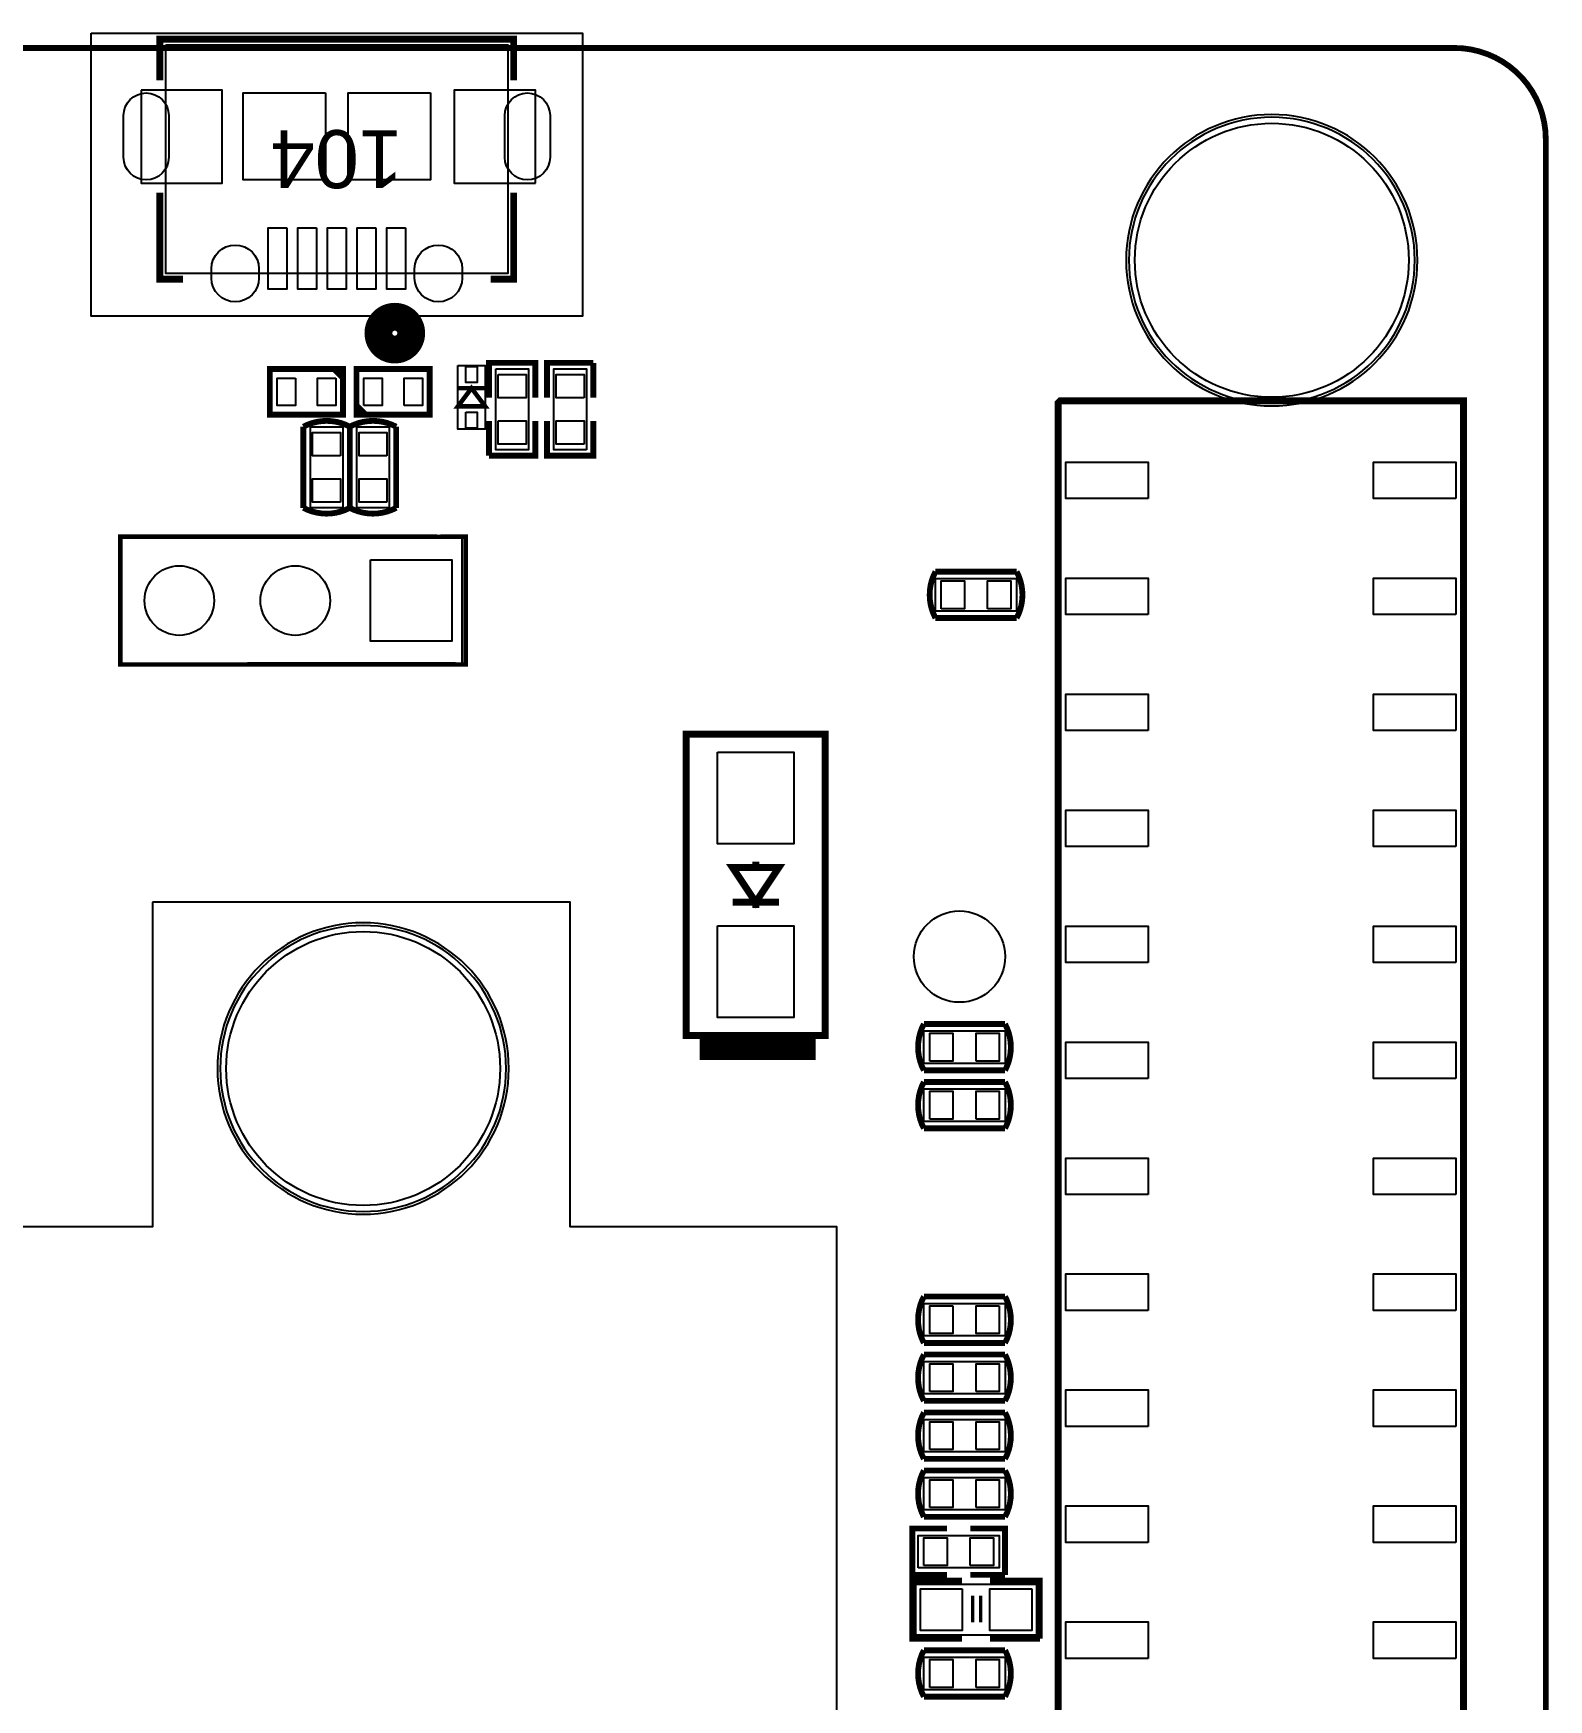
# Model space of a CAD drawing. Extents: x -67 to 6, y -17 to 84.
# Drawn here: x -27.12 to 6.06, y 26.48 to 62.97 of the extents above; entities that cross this region are included whole.
import ezdxf
from ezdxf.enums import TextEntityAlignment as Align

# ---------------------------------------------------------------- set-up
doc = ezdxf.new("R2010")
doc.units = 0
doc.header["$MEASUREMENT"] = 0
doc.layers.add('PIN_TOP', color=80, linetype='CONTINUOUS')

msp = doc.modelspace()

# ---------------------------------------------------------------- linework, layer by layer
at = {"layer": 'PIN_TOP', "color": 0}
for points in [[(-25.858978, 62.970156), (-15.094458, 62.970156), (-15.094458, 56.772556), (-25.858978, 56.772556)], [(-24.223218, 62.716156), (-16.730218, 62.716156), (-16.730218, 57.712356), (-24.223218, 57.712356)], [(-24.765, 61.722), (-24.765, 59.69), (-22.987, 59.69), (-22.987, 61.722)], [(-16.129, 59.69), (-16.129, 61.722), (-17.907, 61.722), (-17.907, 59.69)], [(-20.725384, 61.664596), (-20.725384, 59.759596), (-22.528784, 59.759596), (-22.528784, 61.664596)], [(-18.425414, 61.664596), (-18.425414, 59.759596), (-20.228814, 59.759596), (-20.228814, 61.664596)], [(-21.573744, 58.7121), (-21.573744, 57.3659), (-21.980144, 57.3659), (-21.980144, 58.7121)], [(-20.923758, 58.7121), (-20.923758, 57.3659), (-21.330158, 57.3659), (-21.330158, 58.7121)], [(-20.273772, 58.7121), (-20.273772, 57.3659), (-20.680172, 57.3659), (-20.680172, 58.7121)], [(-19.623786, 58.7121), (-19.623786, 57.3659), (-20.030186, 57.3659), (-20.030186, 58.7121)], [(-18.9738, 58.7121), (-18.9738, 57.3659), (-19.3802, 57.3659), (-19.3802, 58.7121)], [(-20.342098, 54.617899), (-20.342098, 55.618101), (-21.942298, 55.618101), (-21.942298, 54.617899)], [(-20.043902, 55.618101), (-20.043902, 54.617899), (-18.443702, 54.617899), (-18.443702, 55.618101)], [(-17.825999, 55.699), (-17.226001, 55.699), (-17.226001, 54.299002), (-17.825999, 54.299002)], [(-17.651006, 55.674006), (-17.400994, 55.674006), (-17.400994, 55.323994), (-17.651006, 55.323994)], [(-16.9926, 55.626), (-16.2814, 55.626), (-16.2814, 53.848), (-16.9926, 53.848)], [(-16.9418, 55.499), (-16.3322, 55.499), (-16.3322, 54.991), (-16.9418, 54.991)], [(-15.0114, 53.848), (-15.7226, 53.848), (-15.7226, 55.626), (-15.0114, 55.626)], [(-15.0622, 54.991), (-15.6718, 54.991), (-15.6718, 55.499), (-15.0622, 55.499)], [(-21.383396, 55.417999), (-21.383396, 54.818001), (-21.783396, 54.818001), (-21.783396, 55.417999)], [(-20.501, 55.417999), (-20.501, 54.818001), (-20.901, 54.818001), (-20.901, 55.417999)], [(-19.885, 54.818001), (-19.885, 55.417999), (-19.485, 55.417999), (-19.485, 54.818001)], [(-19.002604, 54.818001), (-19.002604, 55.417999), (-18.602604, 55.417999), (-18.602604, 54.818001)], [(-4.63997, 3.180004), (4.160012, 3.180004), (4.160012, 54.880002), (-4.63997, 54.880002)], [(-17.651006, 54.674008), (-17.400994, 54.674008), (-17.400994, 54.323996), (-17.651006, 54.323996)], [(-16.9418, 54.483), (-16.3322, 54.483), (-16.3322, 53.975), (-16.9418, 53.975)], [(-15.0622, 53.975), (-15.6718, 53.975), (-15.6718, 54.483), (-15.0622, 54.483)], [(-20.3454, 52.578), (-21.0566, 52.578), (-21.0566, 54.356), (-20.3454, 54.356)], [(-20.3962, 53.721), (-21.0058, 53.721), (-21.0058, 54.229), (-20.3962, 54.229)], [(-19.3294, 52.578), (-20.0406, 52.578), (-20.0406, 54.356), (-19.3294, 54.356)], [(-19.3802, 53.721), (-19.9898, 53.721), (-19.9898, 54.229), (-19.3802, 54.229)], [(-2.709977, 52.780006), (-4.509973, 52.780006), (-4.509973, 53.580005), (-2.709977, 53.580005)], [(4.030015, 52.780006), (2.230018, 52.780006), (2.230018, 53.580005), (4.030015, 53.580005)], [(-20.3962, 52.705), (-21.0058, 52.705), (-21.0058, 53.213), (-20.3962, 53.213)], [(-19.3802, 52.705), (-19.9898, 52.705), (-19.9898, 53.213), (-19.3802, 53.213)], [(-25.196546, 51.944524), (-25.196546, 49.147476), (-17.729454, 49.147476), (-17.729454, 51.944524)], [(-19.735546, 51.436524), (-17.957546, 51.436524), (-17.957546, 49.658524), (-19.735546, 49.658524)], [(-7.366, 50.3174), (-7.366, 51.0286), (-5.588, 51.0286), (-5.588, 50.3174)], [(-7.239, 50.3682), (-7.239, 50.9778), (-6.731, 50.9778), (-6.731, 50.3682)], [(-6.223, 50.3682), (-6.223, 50.9778), (-5.715, 50.9778), (-5.715, 50.3682)], [(-2.709977, 50.240006), (-4.509973, 50.240006), (-4.509973, 51.040005), (-2.709977, 51.040005)], [(4.030015, 50.240006), (2.230018, 50.240006), (2.230018, 51.040005), (4.030015, 51.040005)], [(-2.709977, 47.700006), (-4.509973, 47.700006), (-4.509973, 48.500005), (-2.709977, 48.500005)], [(4.030015, 47.700006), (2.230018, 47.700006), (2.230018, 48.500005), (4.030015, 48.500005)], [(-12.827, 47.625), (-12.827, 41.021), (-9.779, 41.021), (-9.779, 47.625)], [(-12.1412, 47.226195), (-10.4648, 47.226195), (-10.4648, 45.219595), (-12.1412, 45.219595)], [(-2.709977, 45.160006), (-4.509973, 45.160006), (-4.509973, 45.960005), (-2.709977, 45.960005)], [(4.030015, 45.160006), (2.230018, 45.160006), (2.230018, 45.960005), (4.030015, 45.960005)], [(-24.511, 43.942), (-24.511, 36.83), (-30.226, 36.83), (-30.226, 14.732), (-24.511, 14.732), (-24.511, 7.493), (-15.367, 7.493), (-15.367, 14.732), (-9.525, 14.732), (-9.525, 36.83), (-15.367, 36.83), (-15.367, 43.942)], [(-12.1412, 43.426405), (-10.4648, 43.426405), (-10.4648, 41.419805), (-12.1412, 41.419805)], [(-2.709977, 42.620006), (-4.509973, 42.620006), (-4.509973, 43.420005), (-2.709977, 43.420005)], [(4.030015, 42.620006), (2.230018, 42.620006), (2.230018, 43.420005), (4.030015, 43.420005)], [(-7.62, 40.4114), (-7.62, 41.1226), (-5.842, 41.1226), (-5.842, 40.4114)], [(-7.493, 40.4622), (-7.493, 41.0718), (-6.985, 41.0718), (-6.985, 40.4622)], [(-6.477, 40.4622), (-6.477, 41.0718), (-5.969, 41.0718), (-5.969, 40.4622)], [(-2.709977, 40.080006), (-4.509973, 40.080006), (-4.509973, 40.880005), (-2.709977, 40.880005)], [(4.030015, 40.080006), (2.230018, 40.080006), (2.230018, 40.880005), (4.030015, 40.880005)], [(-7.62, 39.1414), (-7.62, 39.8526), (-5.842, 39.8526), (-5.842, 39.1414)], [(-7.493, 39.1922), (-7.493, 39.8018), (-6.985, 39.8018), (-6.985, 39.1922)], [(-6.477, 39.1922), (-6.477, 39.8018), (-5.969, 39.8018), (-5.969, 39.1922)], [(-2.709977, 37.540006), (-4.509973, 37.540006), (-4.509973, 38.340005), (-2.709977, 38.340005)], [(4.030015, 37.540006), (2.230018, 37.540006), (2.230018, 38.340005), (4.030015, 38.340005)], [(-2.709977, 35.000006), (-4.509973, 35.000006), (-4.509973, 35.800005), (-2.709977, 35.800005)], [(4.030015, 35.000006), (2.230018, 35.000006), (2.230018, 35.800005), (4.030015, 35.800005)], [(-5.842, 35.1536), (-5.842, 34.4424), (-7.62, 34.4424), (-7.62, 35.1536)], [(-6.985, 35.1028), (-6.985, 34.4932), (-7.493, 34.4932), (-7.493, 35.1028)], [(-5.969, 35.1028), (-5.969, 34.4932), (-6.477, 34.4932), (-6.477, 35.1028)], [(-7.62, 33.1724), (-7.62, 33.8836), (-5.842, 33.8836), (-5.842, 33.1724)], [(-7.493, 33.2232), (-7.493, 33.8328), (-6.985, 33.8328), (-6.985, 33.2232)], [(-6.477, 33.2232), (-6.477, 33.8328), (-5.969, 33.8328), (-5.969, 33.2232)], [(-2.709977, 32.460006), (-4.509973, 32.460006), (-4.509973, 33.260005), (-2.709977, 33.260005)], [(4.030015, 32.460006), (2.230018, 32.460006), (2.230018, 33.260005), (4.030015, 33.260005)], [(-7.62, 31.9024), (-7.62, 32.6136), (-5.842, 32.6136), (-5.842, 31.9024)], [(-7.493, 31.9532), (-7.493, 32.5628), (-6.985, 32.5628), (-6.985, 31.9532)], [(-6.477, 31.9532), (-6.477, 32.5628), (-5.969, 32.5628), (-5.969, 31.9532)], [(-7.62, 30.6324), (-7.62, 31.3436), (-5.842, 31.3436), (-5.842, 30.6324)], [(-7.493, 30.6832), (-7.493, 31.2928), (-6.985, 31.2928), (-6.985, 30.6832)], [(-6.477, 30.6832), (-6.477, 31.2928), (-5.969, 31.2928), (-5.969, 30.6832)], [(-2.709977, 29.920006), (-4.509973, 29.920006), (-4.509973, 30.720005), (-2.709977, 30.720005)], [(4.030015, 29.920006), (2.230018, 29.920006), (2.230018, 30.720005), (4.030015, 30.720005)], [(-7.747, 29.3624), (-7.747, 30.0736), (-5.969, 30.0736), (-5.969, 29.3624)], [(-7.62, 29.4132), (-7.62, 30.0228), (-7.112, 30.0228), (-7.112, 29.4132)], [(-6.604, 29.4132), (-6.604, 30.0228), (-6.096, 30.0228), (-6.096, 29.4132)], [(-6.7818, 27.8892), (-7.7978, 27.8892), (-7.7978, 29.0068), (-5.1562, 29.0068), (-5.1562, 27.8892), (-6.4008, 27.8892)], [(-6.7818, 28.9052), (-6.7818, 27.9908), (-7.6962, 27.9908), (-7.6962, 28.9052)], [(-5.2578, 28.9052), (-5.2578, 27.9908), (-6.1722, 27.9908), (-6.1722, 28.9052)], [(-2.709977, 27.380006), (-4.509973, 27.380006), (-4.509973, 28.180005), (-2.709977, 28.180005)], [(4.030015, 27.380006), (2.230018, 27.380006), (2.230018, 28.180005), (4.030015, 28.180005)], [(-7.62, 26.6954), (-7.62, 27.4066), (-5.842, 27.4066), (-5.842, 26.6954)], [(-7.493, 26.7462), (-7.493, 27.3558), (-6.985, 27.3558), (-6.985, 26.7462)], [(-6.477, 26.7462), (-6.477, 27.3558), (-5.969, 27.3558), (-5.969, 26.7462)]]:
    msp.add_lwpolyline(points, close=True, dxfattribs=at)
for points, const_width in [([(-16.603218, 61.941456), (-16.603218, 62.843156), (-24.350218, 62.843156), (-24.350218, 61.941456)], 0.1524), ([(-48.100005, 62.649989), (3.999992, 62.649989)], 0.127), ([(6.000013, 60.649993), (6.000013, -1.35001)], 0.127), ([(-24.350218, 59.482736), (-24.350218, 57.585356), (-23.847298, 57.585356)], 0.1524), ([(-17.108678, 57.585356), (-16.603218, 57.585356), (-16.603218, 59.482736)], 0.1524), ([(-20.342098, 54.617899), (-20.342098, 55.618101), (-21.942298, 55.618101), (-21.942298, 54.617899), (-20.342098, 54.617899)], 0.127), ([(-20.342098, 55.417999), (-20.542301, 55.618101)], 0.127), ([(-20.043902, 55.618101), (-20.043902, 54.617899), (-18.443702, 54.617899), (-18.443702, 55.618101), (-20.043902, 55.618101)], 0.127), ([(-17.145, 54.991), (-17.145, 55.753), (-16.129, 55.753), (-16.129, 54.991)], 0.127), ([(-15.875, 54.991), (-15.875, 55.753), (-14.859, 55.753)], 0.127), ([(-14.859, 55.753), (-14.859, 54.991)], 0.127), ([(-17.526, 55.199001), (-17.825999, 54.799001), (-17.226001, 54.799001), (-17.526, 55.199001)], 0.1), ([(-17.226001, 55.199001), (-17.825999, 55.199001)], 0.1), ([(-20.043902, 54.818001), (-19.843699, 54.617899)], 0.127), ([(-4.679975, 54.880002), (-4.679975, 3.410001), (-4.409973, 3.139999), (4.200017, 3.139999), (4.200017, 54.920007), (-4.63997, 54.920007), (-4.679975, 54.880002)], 0.150012), ([(-21.209, 52.578), (-21.209, 54.356)], 0.127), ([(-20.193, 52.578), (-20.193, 54.356)], 0.127), ([(-20.193, 54.356), (-20.193, 52.578)], 0.127), ([(-19.177, 54.356), (-19.177, 52.578)], 0.127), ([(-16.129, 54.483), (-16.129, 53.721), (-17.145, 53.721)], 0.127), ([(-17.145, 53.721), (-17.145, 54.483)], 0.127), ([(-14.859, 54.483), (-14.859, 53.721), (-15.875, 53.721), (-15.875, 54.483)], 0.127), ([(-25.216612, 51.947572), (-25.216612, 49.147476), (-18.211546, 49.150524), (-17.656556, 49.147476), (-17.656556, 51.947572), (-18.211546, 51.944524), (-25.216612, 51.947572)], 0.100076), ([(-7.366, 51.181), (-5.588, 51.181)], 0.127), ([(-5.588, 50.165), (-7.366, 50.165)], 0.127), ([(-9.779, 47.371), (-9.779, 41.021), (-12.827, 41.021), (-12.827, 47.625), (-9.779, 47.625), (-9.779, 47.371)], 0.1524), ([(-11.303, 44.704), (-11.303, 44.831)], 0.1524), ([(-10.795, 44.704), (-11.811, 44.704), (-11.303, 43.942), (-10.795, 44.704)], 0.1524), ([(-10.795, 43.942), (-11.811, 43.942)], 0.1524), ([(-11.303, 43.942), (-11.303, 43.815)], 0.1524), ([(-7.62, 41.275), (-5.842, 41.275)], 0.127), ([(-9.989795, 40.736495), (-12.529795, 40.736495)], 0.500405), ([(-5.842, 40.259), (-7.62, 40.259)], 0.127), ([(-7.62, 40.005), (-5.842, 40.005)], 0.127), ([(-5.842, 38.989), (-7.62, 38.989)], 0.127), ([(-7.62, 35.306), (-5.842, 35.306)], 0.127), ([(-5.842, 34.29), (-7.62, 34.29)], 0.127), ([(-7.62, 34.036), (-5.842, 34.036)], 0.127), ([(-5.842, 33.02), (-7.62, 33.02)], 0.127), ([(-7.62, 32.766), (-5.842, 32.766)], 0.127), ([(-5.842, 31.75), (-7.62, 31.75)], 0.127), ([(-7.62, 31.496), (-5.842, 31.496)], 0.127), ([(-7.112, 29.21), (-7.874, 29.21), (-7.874, 30.226), (-7.112, 30.226)], 0.127), ([(-5.842, 30.48), (-7.62, 30.48)], 0.127), ([(-6.604, 30.226), (-5.842, 30.226), (-5.842, 29.21)], 0.127), ([(-5.842, 29.21), (-6.604, 29.21)], 0.127), ([(-6.7818, 27.813), (-7.874, 27.813), (-7.874, 29.083), (-6.7818, 29.083)], 0.127), ([(-6.1722, 29.083), (-5.08, 29.083), (-5.08, 27.813)], 0.127), ([(-6.5532, 28.1686), (-6.5532, 28.7528)], 0.0762), ([(-6.3754, 28.1686), (-6.3754, 28.7528)], 0.0762), ([(-5.08, 27.813), (-6.1722, 27.813)], 0.127), ([(-7.62, 27.559), (-5.842, 27.559)], 0.127), ([(-5.842, 26.543), (-7.62, 26.543)], 0.127)]:
    msp.add_lwpolyline(points, dxfattribs=dict(at, const_width=const_width))
for points, const_width in [([(6.000013, 60.649993, 0.414216), (3.999992, 62.649989)], 0.127), ([(-18.847562, 56.404256, 1), (-19.565874, 56.404256, 1), (-18.847562, 56.404256)], 0.6096), ([(-21.209, 54.356, -0.25), (-20.193, 54.356)], 0.127), ([(-20.193, 54.356, -0.25), (-19.177, 54.356)], 0.127), ([(-21.209, 52.578, 0.25), (-20.193, 52.578)], 0.127), ([(-20.193, 52.578, 0.25), (-19.177, 52.578)], 0.127), ([(-7.366, 51.181, 0.25), (-7.366, 50.165)], 0.127), ([(-5.588, 51.181, -0.25), (-5.588, 50.165)], 0.127), ([(-7.62, 41.275, 0.25), (-7.62, 40.259)], 0.127), ([(-5.842, 41.275, -0.25), (-5.842, 40.259)], 0.127), ([(-7.62, 40.005, 0.25), (-7.62, 38.989)], 0.127), ([(-5.842, 40.005, -0.25), (-5.842, 38.989)], 0.127), ([(-7.62, 34.29, -0.25), (-7.62, 35.306)], 0.127), ([(-5.842, 34.29, 0.25), (-5.842, 35.306)], 0.127), ([(-7.62, 34.036, 0.25), (-7.62, 33.02)], 0.127), ([(-5.842, 34.036, -0.25), (-5.842, 33.02)], 0.127), ([(-7.62, 32.766, 0.25), (-7.62, 31.75)], 0.127), ([(-5.842, 32.766, -0.25), (-5.842, 31.75)], 0.127), ([(-7.62, 31.496, 0.25), (-7.62, 30.48)], 0.127), ([(-5.842, 31.496, -0.25), (-5.842, 30.48)], 0.127), ([(-7.62, 27.559, 0.25), (-7.62, 26.543)], 0.127), ([(-5.842, 27.559, -0.25), (-5.842, 26.543)], 0.127)]:
    msp.add_lwpolyline(points, format="xyb", dxfattribs=dict(at, const_width=const_width))
for points in [[(-25.14727, 60.254896), (-25.14727, 61.169296, -1), (-24.15667, 61.169296), (-24.15667, 60.254896, -1)], [(-16.797274, 60.254896), (-16.797274, 61.169296, -1), (-15.806674, 61.169296), (-15.806674, 60.254896, -1)], [(3.191002, 57.999986, 1), (-3.191002, 57.999986, 1)], [(-23.222712, 57.610502), (-23.222712, 57.813702, -1), (-22.181312, 57.813702), (-22.181312, 57.610502, -1)], [(-18.772632, 57.610502), (-18.772632, 57.813702, -1), (-17.731232, 57.813702), (-17.731232, 57.610502, -1)], [(-16.708984, 40.299996, 1), (-23.090988, 40.299996, 1)]]:
    msp.add_lwpolyline(points, format="xyb", close=True, dxfattribs=at)
for points in [[(3.130575, 57.999986, 1), (-3.130575, 57.999986, 1), (3.130575, 57.999986)], [(-16.76941, 40.299996, 1), (-23.030561, 40.299996, 1), (-16.76941, 40.299996)]]:
    msp.add_lwpolyline(points, format="xyb", dxfattribs=at)
for centre, radius in [((0, 57.999986), 2.999753), ((-23.926546, 50.547524), 0.762), ((-21.386546, 50.547524), 0.762), ((-6.839991, 42.750003), 0.999998), ((-19.899986, 40.299996), 2.999753)]:
    msp.add_circle(centre, radius, dxfattribs=at)

# ---------------------------------------------------------------- texts
at = {"layer": 'PIN_TOP', "color": 0, "width": 1.02}
msp.add_text('104', height=1.27, rotation=180, dxfattribs=at).set_placement((-20.476718, 60.849256), align=Align.CENTER)

doc.saveas('drawing.dxf')
